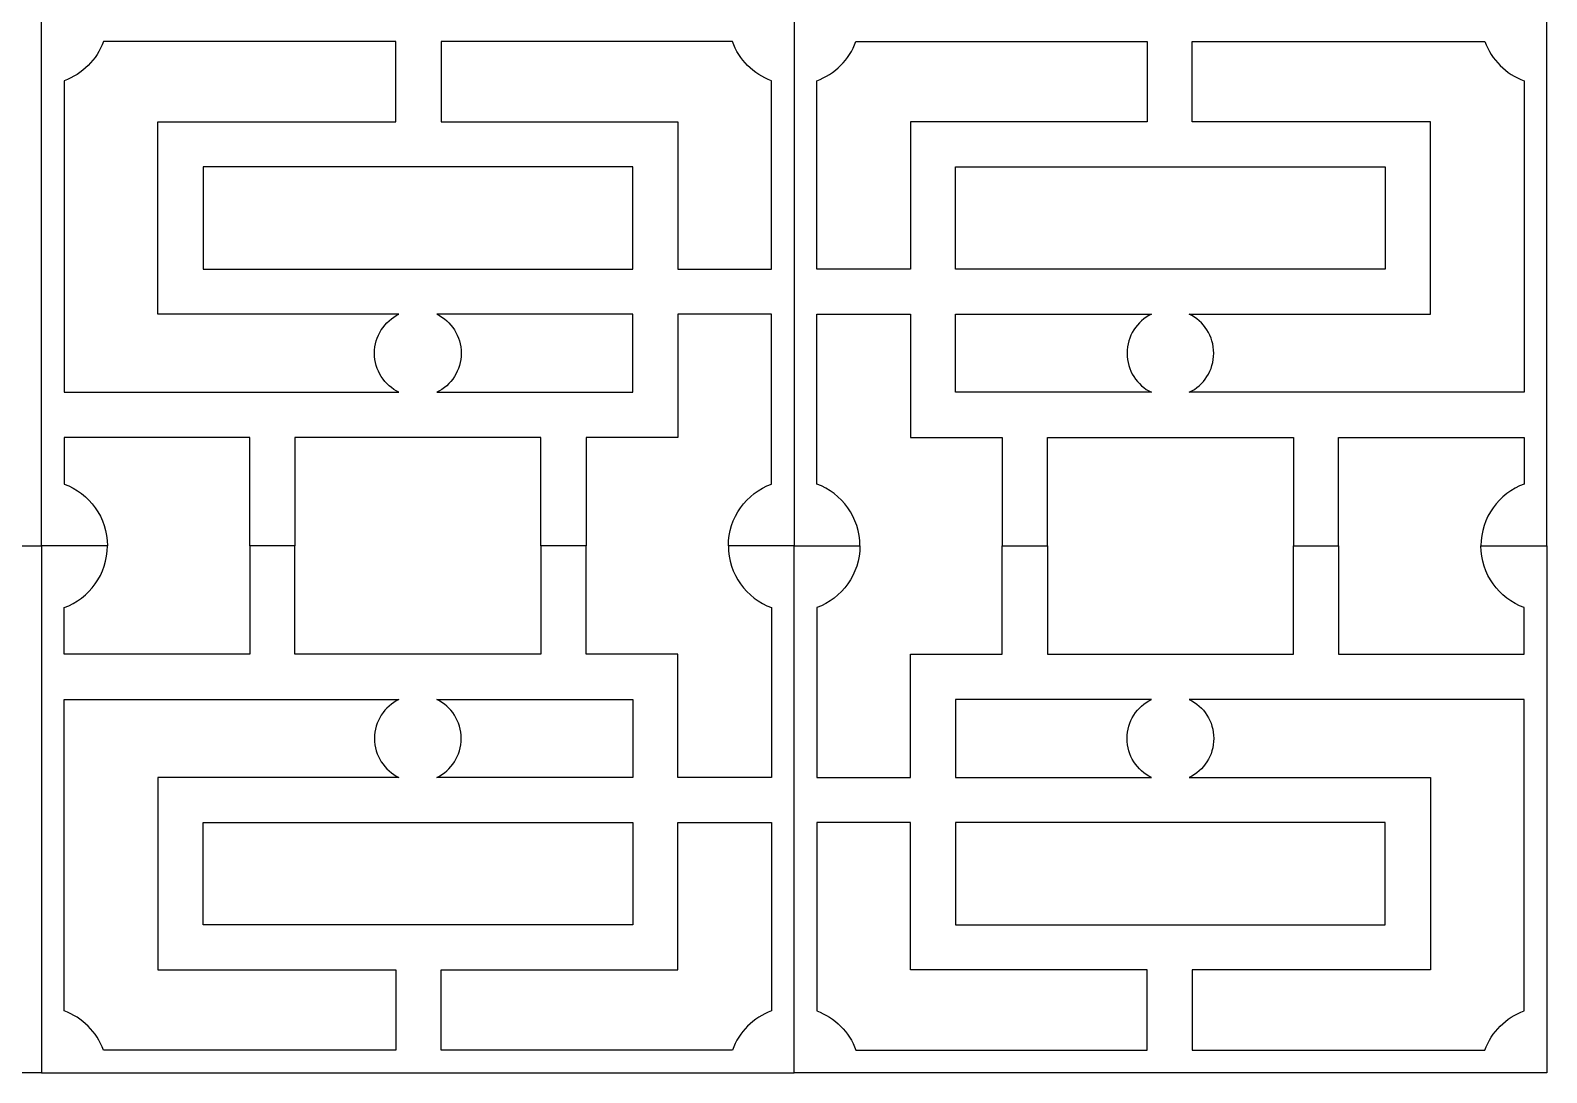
# Model space of a CAD drawing. Header units: centimetres. Extents: x -18.9 to -1.9, y -9.5 to 1.9.
# Drawn here: x -5.326 to -1.906, y -9.5 to -7.149 of the extents above; entities that cross this region are included whole.
import ezdxf

# ---------------------------------------------------------------- set-up
doc = ezdxf.new("R2010")
doc.units = ezdxf.units.CM
doc.header["$MEASUREMENT"] = 0
doc.layers.add('layer 1', color=7, linetype='Continuous')

msp = doc.modelspace()

# ---------------------------------------------------------------- linework, layer by layer
at = {"layer": 'layer 1', "color": 250}
for points, knots in [([(-6.42677, -8.06741), (-6.42677, -8.06741), (-6.42677, -8.31191), (-6.42677, -8.31191), (-6.42677, -8.31191), (-6.42677, -8.31191), (-6.52854, -8.31191), (-6.52854, -8.31191), (-6.52854, -8.31191), (-6.52854, -8.31191), (-6.52854, -8.06741), (-6.52854, -8.06741), (-6.52854, -8.06741), (-6.52854, -8.06741), (-6.68462, -8.06741), (-6.68462, -8.06741), (-6.68462, -8.06741), (-6.68462, -8.06741), (-6.7355, -8.06741), (-6.7355, -8.06741), (-6.7355, -8.06741), (-6.7355, -8.06741), (-6.7355, -8.01653), (-6.7355, -8.01653), (-6.7355, -8.01653), (-6.7355, -8.01653), (-6.7355, -7.78953), (-6.7355, -7.78953), (-6.7355, -7.78953), (-6.7355, -7.78953), (-6.7355, -7.78953), (-6.7355, -7.78953), (-6.7355, -7.78953), (-6.7355, -7.78953), (-6.94696, -7.78953), (-6.94696, -7.78953), (-6.94696, -7.78953), (-6.94696, -7.78953), (-6.94696, -8.17255), (-6.94696, -8.17255), (-6.94696, -8.17255), (-6.89011, -8.19331), (-6.84952, -8.24788), (-6.84952, -8.31191), (-6.84952, -8.31191), (-6.84952, -8.31191), (-6.94696, -8.31191), (-6.94696, -8.31191), (-6.94696, -8.31191), (-6.94696, -8.31191), (-6.99784, -8.31191), (-6.99784, -8.31191), (-6.99784, -8.31191), (-6.99784, -8.31191), (-6.99784, -7.12382), (-6.99784, -7.12382), (-6.99784, -7.12382), (-6.99784, -7.12382), (-5.30055, -7.12382), (-5.30055, -7.12382), (-5.30055, -7.12382), (-5.30055, -7.12382), (-5.30055, -8.31191), (-5.30055, -8.31191), (-5.30055, -8.31191), (-5.30055, -8.31191), (-5.30089, -8.31191), (-5.30089, -8.31191), (-5.30089, -8.31191), (-5.30089, -8.31191), (-5.35143, -8.31191), (-5.35143, -8.31191), (-5.35143, -8.31191), (-5.35143, -8.31191), (-5.44887, -8.31191), (-5.44887, -8.31191), (-5.44887, -8.31191), (-5.44887, -8.24788), (-5.40828, -8.19331), (-5.35143, -8.17255), (-5.35143, -8.17255), (-5.35143, -8.17255), (-5.35143, -8.06741), (-5.35143, -8.06741), (-5.35143, -8.06741), (-5.35143, -8.06741), (-5.76985, -8.06741), (-5.76985, -8.06741), (-5.76985, -8.06741), (-5.76985, -8.06741), (-5.76985, -8.31191), (-5.76985, -8.31191), (-5.76985, -8.31191), (-5.76985, -8.31191), (-5.87162, -8.31191), (-5.87162, -8.31191), (-5.87162, -8.31191), (-5.87162, -8.31191), (-5.87162, -8.06741), (-5.87162, -8.06741), (-5.87162, -8.06741), (-5.87162, -8.06741), (-6.24014, -8.06741), (-6.24014, -8.06741), (-6.24014, -8.06741), (-6.24014, -8.06741), (-6.3791, -8.06741), (-6.3791, -8.06741), (-6.3791, -8.06741), (-6.3791, -8.06741), (-6.42677, -8.06741), (-6.42677, -8.06741)], [0, 0, 0, 0, 0.0344828, 0.0344828, 0.0344828, 0.0344828, 0.0689655, 0.0689655, 0.0689655, 0.0689655, 0.1034483, 0.1034483, 0.1034483, 0.1034483, 0.137931, 0.137931, 0.137931, 0.137931, 0.1724138, 0.1724138, 0.1724138, 0.1724138, 0.2068966, 0.2068966, 0.2068966, 0.2068966, 0.2413793, 0.2413793, 0.2413793, 0.2413793, 0.2758621, 0.2758621, 0.2758621, 0.2758621, 0.3103448, 0.3103448, 0.3103448, 0.3103448, 0.3448276, 0.3448276, 0.3448276, 0.3448276, 0.3793103, 0.3793103, 0.3793103, 0.3793103, 0.4137931, 0.4137931, 0.4137931, 0.4137931, 0.4482759, 0.4482759, 0.4482759, 0.4482759, 0.4827586, 0.4827586, 0.4827586, 0.4827586, 0.5172414, 0.5172414, 0.5172414, 0.5172414, 0.5517241, 0.5517241, 0.5517241, 0.5517241, 0.5862069, 0.5862069, 0.5862069, 0.5862069, 0.6206897, 0.6206897, 0.6206897, 0.6206897, 0.6551724, 0.6551724, 0.6551724, 0.6551724, 0.6896552, 0.6896552, 0.6896552, 0.6896552, 0.7241379, 0.7241379, 0.7241379, 0.7241379, 0.7586207, 0.7586207, 0.7586207, 0.7586207, 0.7931034, 0.7931034, 0.7931034, 0.7931034, 0.8275862, 0.8275862, 0.8275862, 0.8275862, 0.862069, 0.862069, 0.862069, 0.862069, 0.8965517, 0.8965517, 0.8965517, 0.8965517, 0.9310345, 0.9310345, 0.9310345, 0.9310345, 1, 1, 1, 1]), ([(-4.17432, -8.06741), (-4.17432, -8.06741), (-4.17432, -8.31191), (-4.17432, -8.31191), (-4.17432, -8.31191), (-4.17432, -8.31191), (-4.07255, -8.31191), (-4.07255, -8.31191), (-4.07255, -8.31191), (-4.07255, -8.31191), (-4.07255, -8.06741), (-4.07255, -8.06741), (-4.07255, -8.06741), (-4.07255, -8.06741), (-3.91647, -8.06741), (-3.91647, -8.06741), (-3.91647, -8.06741), (-3.91647, -8.06741), (-3.86559, -8.06741), (-3.86559, -8.06741), (-3.86559, -8.06741), (-3.86559, -8.06741), (-3.86559, -8.01653), (-3.86559, -8.01653), (-3.86559, -8.01653), (-3.86559, -8.01653), (-3.86559, -7.78953), (-3.86559, -7.78953), (-3.86559, -7.78953), (-3.86559, -7.78953), (-3.86559, -7.78953), (-3.86559, -7.78953), (-3.86559, -7.78953), (-3.86559, -7.78953), (-3.65413, -7.78953), (-3.65413, -7.78953), (-3.65413, -7.78953), (-3.65413, -7.78953), (-3.65413, -8.17255), (-3.65413, -8.17255), (-3.65413, -8.17255), (-3.71098, -8.19331), (-3.75157, -8.24788), (-3.75157, -8.31191), (-3.75157, -8.31191), (-3.75157, -8.31191), (-3.65413, -8.31191), (-3.65413, -8.31191), (-3.65413, -8.31191), (-3.65413, -8.31191), (-3.60325, -8.31191), (-3.60325, -8.31191), (-3.60325, -8.31191), (-3.60325, -8.31191), (-3.60325, -7.12382), (-3.60325, -7.12382), (-3.60325, -7.12382), (-3.60325, -7.12382), (-5.30055, -7.12382), (-5.30055, -7.12382), (-5.30055, -7.12382), (-5.30055, -7.12382), (-5.30055, -8.31191), (-5.30055, -8.31191), (-5.30055, -8.31191), (-5.30055, -8.31191), (-5.3002, -8.31191), (-5.3002, -8.31191), (-5.3002, -8.31191), (-5.3002, -8.31191), (-5.24966, -8.31191), (-5.24966, -8.31191), (-5.24966, -8.31191), (-5.24966, -8.31191), (-5.15222, -8.31191), (-5.15222, -8.31191), (-5.15222, -8.31191), (-5.15222, -8.24788), (-5.19281, -8.19331), (-5.24966, -8.17255), (-5.24966, -8.17255), (-5.24966, -8.17255), (-5.24966, -8.06741), (-5.24966, -8.06741), (-5.24966, -8.06741), (-5.24966, -8.06741), (-4.83124, -8.06741), (-4.83124, -8.06741), (-4.83124, -8.06741), (-4.83124, -8.06741), (-4.83124, -8.31191), (-4.83124, -8.31191), (-4.83124, -8.31191), (-4.83124, -8.31191), (-4.72948, -8.31191), (-4.72948, -8.31191), (-4.72948, -8.31191), (-4.72948, -8.31191), (-4.72948, -8.06741), (-4.72948, -8.06741), (-4.72948, -8.06741), (-4.72948, -8.06741), (-4.36096, -8.06741), (-4.36096, -8.06741), (-4.36096, -8.06741), (-4.36096, -8.06741), (-4.22199, -8.06741), (-4.22199, -8.06741), (-4.22199, -8.06741), (-4.22199, -8.06741), (-4.17432, -8.06741), (-4.17432, -8.06741)], [0, 0, 0, 0, 0.0344828, 0.0344828, 0.0344828, 0.0344828, 0.0689655, 0.0689655, 0.0689655, 0.0689655, 0.1034483, 0.1034483, 0.1034483, 0.1034483, 0.137931, 0.137931, 0.137931, 0.137931, 0.1724138, 0.1724138, 0.1724138, 0.1724138, 0.2068966, 0.2068966, 0.2068966, 0.2068966, 0.2413793, 0.2413793, 0.2413793, 0.2413793, 0.2758621, 0.2758621, 0.2758621, 0.2758621, 0.3103448, 0.3103448, 0.3103448, 0.3103448, 0.3448276, 0.3448276, 0.3448276, 0.3448276, 0.3793103, 0.3793103, 0.3793103, 0.3793103, 0.4137931, 0.4137931, 0.4137931, 0.4137931, 0.4482759, 0.4482759, 0.4482759, 0.4482759, 0.4827586, 0.4827586, 0.4827586, 0.4827586, 0.5172414, 0.5172414, 0.5172414, 0.5172414, 0.5517241, 0.5517241, 0.5517241, 0.5517241, 0.5862069, 0.5862069, 0.5862069, 0.5862069, 0.6206897, 0.6206897, 0.6206897, 0.6206897, 0.6551724, 0.6551724, 0.6551724, 0.6551724, 0.6896552, 0.6896552, 0.6896552, 0.6896552, 0.7241379, 0.7241379, 0.7241379, 0.7241379, 0.7586207, 0.7586207, 0.7586207, 0.7586207, 0.7931034, 0.7931034, 0.7931034, 0.7931034, 0.8275862, 0.8275862, 0.8275862, 0.8275862, 0.862069, 0.862069, 0.862069, 0.862069, 0.8965517, 0.8965517, 0.8965517, 0.8965517, 0.9310345, 0.9310345, 0.9310345, 0.9310345, 1, 1, 1, 1]), ([(-3.03218, -8.06741), (-3.03218, -8.06741), (-3.03218, -8.31191), (-3.03218, -8.31191), (-3.03218, -8.31191), (-3.03218, -8.31191), (-3.13394, -8.31191), (-3.13394, -8.31191), (-3.13394, -8.31191), (-3.13394, -8.31191), (-3.13394, -8.06741), (-3.13394, -8.06741), (-3.13394, -8.06741), (-3.13394, -8.06741), (-3.29002, -8.06741), (-3.29002, -8.06741), (-3.29002, -8.06741), (-3.29002, -8.06741), (-3.34091, -8.06741), (-3.34091, -8.06741), (-3.34091, -8.06741), (-3.34091, -8.06741), (-3.34091, -8.01653), (-3.34091, -8.01653), (-3.34091, -8.01653), (-3.34091, -8.01653), (-3.34091, -7.78953), (-3.34091, -7.78953), (-3.34091, -7.78953), (-3.34091, -7.78953), (-3.34091, -7.78953), (-3.34091, -7.78953), (-3.34091, -7.78953), (-3.34091, -7.78953), (-3.55236, -7.78953), (-3.55236, -7.78953), (-3.55236, -7.78953), (-3.55236, -7.78953), (-3.55236, -8.17255), (-3.55236, -8.17255), (-3.55236, -8.17255), (-3.49551, -8.19331), (-3.45492, -8.24788), (-3.45492, -8.31191), (-3.45492, -8.31191), (-3.45492, -8.31191), (-3.55236, -8.31191), (-3.55236, -8.31191), (-3.55236, -8.31191), (-3.55236, -8.31191), (-3.60325, -8.31191), (-3.60325, -8.31191), (-3.60325, -8.31191), (-3.60325, -8.31191), (-3.60325, -7.12382), (-3.60325, -7.12382), (-3.60325, -7.12382), (-3.60325, -7.12382), (-1.90595, -7.12382), (-1.90595, -7.12382), (-1.90595, -7.12382), (-1.90595, -7.12382), (-1.90595, -8.31191), (-1.90595, -8.31191), (-1.90595, -8.31191), (-1.90595, -8.31191), (-1.9063, -8.31191), (-1.9063, -8.31191), (-1.9063, -8.31191), (-1.9063, -8.31191), (-1.95683, -8.31191), (-1.95683, -8.31191), (-1.95683, -8.31191), (-1.95683, -8.31191), (-2.05428, -8.31191), (-2.05428, -8.31191), (-2.05428, -8.31191), (-2.05428, -8.24788), (-2.01368, -8.19331), (-1.95683, -8.17255), (-1.95683, -8.17255), (-1.95683, -8.17255), (-1.95683, -8.06741), (-1.95683, -8.06741), (-1.95683, -8.06741), (-1.95683, -8.06741), (-2.37525, -8.06741), (-2.37525, -8.06741), (-2.37525, -8.06741), (-2.37525, -8.06741), (-2.37525, -8.31191), (-2.37525, -8.31191), (-2.37525, -8.31191), (-2.37525, -8.31191), (-2.47702, -8.31191), (-2.47702, -8.31191), (-2.47702, -8.31191), (-2.47702, -8.31191), (-2.47702, -8.06741), (-2.47702, -8.06741), (-2.47702, -8.06741), (-2.47702, -8.06741), (-2.84554, -8.06741), (-2.84554, -8.06741), (-2.84554, -8.06741), (-2.84554, -8.06741), (-2.9845, -8.06741), (-2.9845, -8.06741), (-2.9845, -8.06741), (-2.9845, -8.06741), (-3.03218, -8.06741), (-3.03218, -8.06741)], [0, 0, 0, 0, 0.0344828, 0.0344828, 0.0344828, 0.0344828, 0.0689655, 0.0689655, 0.0689655, 0.0689655, 0.1034483, 0.1034483, 0.1034483, 0.1034483, 0.137931, 0.137931, 0.137931, 0.137931, 0.1724138, 0.1724138, 0.1724138, 0.1724138, 0.2068966, 0.2068966, 0.2068966, 0.2068966, 0.2413793, 0.2413793, 0.2413793, 0.2413793, 0.2758621, 0.2758621, 0.2758621, 0.2758621, 0.3103448, 0.3103448, 0.3103448, 0.3103448, 0.3448276, 0.3448276, 0.3448276, 0.3448276, 0.3793103, 0.3793103, 0.3793103, 0.3793103, 0.4137931, 0.4137931, 0.4137931, 0.4137931, 0.4482759, 0.4482759, 0.4482759, 0.4482759, 0.4827586, 0.4827586, 0.4827586, 0.4827586, 0.5172414, 0.5172414, 0.5172414, 0.5172414, 0.5517241, 0.5517241, 0.5517241, 0.5517241, 0.5862069, 0.5862069, 0.5862069, 0.5862069, 0.6206897, 0.6206897, 0.6206897, 0.6206897, 0.6551724, 0.6551724, 0.6551724, 0.6551724, 0.6896552, 0.6896552, 0.6896552, 0.6896552, 0.7241379, 0.7241379, 0.7241379, 0.7241379, 0.7586207, 0.7586207, 0.7586207, 0.7586207, 0.7931034, 0.7931034, 0.7931034, 0.7931034, 0.8275862, 0.8275862, 0.8275862, 0.8275862, 0.862069, 0.862069, 0.862069, 0.862069, 0.8965517, 0.8965517, 0.8965517, 0.8965517, 0.9310345, 0.9310345, 0.9310345, 0.9310345, 1, 1, 1, 1]), ([(-4.50132, -7.35567), (-4.50132, -7.35567), (-4.98732, -7.35567), (-4.98732, -7.35567), (-4.98732, -7.35567), (-4.98732, -7.35567), (-5.03821, -7.35567), (-5.03821, -7.35567), (-5.03821, -7.35567), (-5.03821, -7.35567), (-5.03821, -7.40655), (-5.03821, -7.40655), (-5.03821, -7.40655), (-5.03821, -7.40655), (-5.03821, -7.73865), (-5.03821, -7.73865), (-5.03821, -7.73865), (-5.03821, -7.73865), (-5.03821, -7.78953), (-5.03821, -7.78953), (-5.03821, -7.78953), (-5.03821, -7.78953), (-4.98732, -7.78953), (-4.98732, -7.78953), (-4.98732, -7.78953), (-4.98732, -7.78953), (-4.49449, -7.78953), (-4.49449, -7.78953), (-4.49449, -7.78953), (-4.52716, -7.80537), (-4.5497, -7.83885), (-4.5497, -7.87759), (-4.5497, -7.87759), (-4.5497, -7.91633), (-4.52716, -7.94981), (-4.49449, -7.96565), (-4.49449, -7.96565), (-4.49449, -7.96565), (-5.24966, -7.96565), (-5.24966, -7.96565), (-5.24966, -7.96565), (-5.24966, -7.96565), (-5.24966, -7.26319), (-5.24966, -7.26319), (-5.24966, -7.26319), (-5.20868, -7.24822), (-5.17615, -7.21568), (-5.16118, -7.17471), (-5.16118, -7.17471), (-5.16118, -7.17471), (-4.50132, -7.17471), (-4.50132, -7.17471), (-4.50132, -7.17471), (-4.50132, -7.17471), (-4.50132, -7.35567), (-4.50132, -7.35567)], [0, 0, 0, 0, 0.0666667, 0.0666667, 0.0666667, 0.0666667, 0.1333333, 0.1333333, 0.1333333, 0.1333333, 0.2, 0.2, 0.2, 0.2, 0.2666667, 0.2666667, 0.2666667, 0.2666667, 0.3333333, 0.3333333, 0.3333333, 0.3333333, 0.4, 0.4, 0.4, 0.4, 0.4666667, 0.4666667, 0.4666667, 0.4666667, 0.5333333, 0.5333333, 0.5333333, 0.5333333, 0.6, 0.6, 0.6, 0.6, 0.6666667, 0.6666667, 0.6666667, 0.6666667, 0.7333333, 0.7333333, 0.7333333, 0.7333333, 0.8, 0.8, 0.8, 0.8, 0.8666667, 0.8666667, 0.8666667, 0.8666667, 1, 1, 1, 1]), ([(-3.86559, -7.68777), (-3.86559, -7.68777), (-3.86559, -7.44803), (-3.86559, -7.44803), (-3.86559, -7.44803), (-3.86559, -7.44803), (-3.86559, -7.40655), (-3.86559, -7.40655), (-3.86559, -7.40655), (-3.86559, -7.40655), (-3.86559, -7.35567), (-3.86559, -7.35567), (-3.86559, -7.35567), (-3.86559, -7.35567), (-3.91647, -7.35567), (-3.91647, -7.35567), (-3.91647, -7.35567), (-3.91647, -7.35567), (-4.39955, -7.35567), (-4.39955, -7.35567), (-4.39955, -7.35567), (-4.39955, -7.35567), (-4.39955, -7.17471), (-4.39955, -7.17471), (-4.39955, -7.17471), (-4.39955, -7.17471), (-3.74261, -7.17471), (-3.74261, -7.17471), (-3.74261, -7.17471), (-3.72764, -7.21568), (-3.69511, -7.24822), (-3.65413, -7.26319), (-3.65413, -7.26319), (-3.65413, -7.26319), (-3.65413, -7.68777), (-3.65413, -7.68777), (-3.65413, -7.68777), (-3.65413, -7.68777), (-3.86559, -7.68777), (-3.86559, -7.68777)], [0, 0, 0, 0, 0.0909091, 0.0909091, 0.0909091, 0.0909091, 0.1818182, 0.1818182, 0.1818182, 0.1818182, 0.2727273, 0.2727273, 0.2727273, 0.2727273, 0.3636364, 0.3636364, 0.3636364, 0.3636364, 0.4545455, 0.4545455, 0.4545455, 0.4545455, 0.5454545, 0.5454545, 0.5454545, 0.5454545, 0.6363636, 0.6363636, 0.6363636, 0.6363636, 0.7272727, 0.7272727, 0.7272727, 0.7272727, 0.8181818, 0.8181818, 0.8181818, 0.8181818, 1, 1, 1, 1]), ([(-3.34091, -7.68777), (-3.34091, -7.68777), (-3.34091, -7.44803), (-3.34091, -7.44803), (-3.34091, -7.44803), (-3.34091, -7.44803), (-3.34091, -7.40655), (-3.34091, -7.40655), (-3.34091, -7.40655), (-3.34091, -7.40655), (-3.34091, -7.35567), (-3.34091, -7.35567), (-3.34091, -7.35567), (-3.34091, -7.35567), (-3.29002, -7.35567), (-3.29002, -7.35567), (-3.29002, -7.35567), (-3.29002, -7.35567), (-2.80694, -7.35567), (-2.80694, -7.35567), (-2.80694, -7.35567), (-2.80694, -7.35567), (-2.80694, -7.17471), (-2.80694, -7.17471), (-2.80694, -7.17471), (-2.80694, -7.17471), (-3.46388, -7.17471), (-3.46388, -7.17471), (-3.46388, -7.17471), (-3.47885, -7.21568), (-3.51139, -7.24822), (-3.55236, -7.26319), (-3.55236, -7.26319), (-3.55236, -7.26319), (-3.55236, -7.68777), (-3.55236, -7.68777), (-3.55236, -7.68777), (-3.55236, -7.68777), (-3.34091, -7.68777), (-3.34091, -7.68777)], [0, 0, 0, 0, 0.0909091, 0.0909091, 0.0909091, 0.0909091, 0.1818182, 0.1818182, 0.1818182, 0.1818182, 0.2727273, 0.2727273, 0.2727273, 0.2727273, 0.3636364, 0.3636364, 0.3636364, 0.3636364, 0.4545455, 0.4545455, 0.4545455, 0.4545455, 0.5454545, 0.5454545, 0.5454545, 0.5454545, 0.6363636, 0.6363636, 0.6363636, 0.6363636, 0.7272727, 0.7272727, 0.7272727, 0.7272727, 0.8181818, 0.8181818, 0.8181818, 0.8181818, 1, 1, 1, 1]), ([(-2.70517, -7.35567), (-2.70517, -7.35567), (-2.21917, -7.35567), (-2.21917, -7.35567), (-2.21917, -7.35567), (-2.21917, -7.35567), (-2.16829, -7.35567), (-2.16829, -7.35567), (-2.16829, -7.35567), (-2.16829, -7.35567), (-2.16829, -7.40655), (-2.16829, -7.40655), (-2.16829, -7.40655), (-2.16829, -7.40655), (-2.16829, -7.73865), (-2.16829, -7.73865), (-2.16829, -7.73865), (-2.16829, -7.73865), (-2.16829, -7.78953), (-2.16829, -7.78953), (-2.16829, -7.78953), (-2.16829, -7.78953), (-2.21917, -7.78953), (-2.21917, -7.78953), (-2.21917, -7.78953), (-2.21917, -7.78953), (-2.712, -7.78953), (-2.712, -7.78953), (-2.712, -7.78953), (-2.67933, -7.80537), (-2.6568, -7.83885), (-2.6568, -7.87759), (-2.6568, -7.87759), (-2.6568, -7.91633), (-2.67933, -7.94981), (-2.71201, -7.96565), (-2.71201, -7.96565), (-2.71201, -7.96565), (-1.95683, -7.96565), (-1.95683, -7.96565), (-1.95683, -7.96565), (-1.95683, -7.96565), (-1.95683, -7.26319), (-1.95683, -7.26319), (-1.95683, -7.26319), (-1.99781, -7.24822), (-2.03034, -7.21568), (-2.04531, -7.17471), (-2.04531, -7.17471), (-2.04531, -7.17471), (-2.70517, -7.17471), (-2.70517, -7.17471), (-2.70517, -7.17471), (-2.70517, -7.17471), (-2.70517, -7.35567), (-2.70517, -7.35567)], [0, 0, 0, 0, 0.0666667, 0.0666667, 0.0666667, 0.0666667, 0.1333333, 0.1333333, 0.1333333, 0.1333333, 0.2, 0.2, 0.2, 0.2, 0.2666667, 0.2666667, 0.2666667, 0.2666667, 0.3333333, 0.3333333, 0.3333333, 0.3333333, 0.4, 0.4, 0.4, 0.4, 0.4666667, 0.4666667, 0.4666667, 0.4666667, 0.5333333, 0.5333333, 0.5333333, 0.5333333, 0.6, 0.6, 0.6, 0.6, 0.6666667, 0.6666667, 0.6666667, 0.6666667, 0.7333333, 0.7333333, 0.7333333, 0.7333333, 0.8, 0.8, 0.8, 0.8, 0.8666667, 0.8666667, 0.8666667, 0.8666667, 1, 1, 1, 1]), ([(-3.96735, -7.45743), (-3.96735, -7.45743), (-3.96735, -7.68777), (-3.96735, -7.68777), (-3.96735, -7.68777), (-3.96735, -7.68777), (-4.22199, -7.68777), (-4.22199, -7.68777), (-4.22199, -7.68777), (-4.22199, -7.68777), (-4.36096, -7.68777), (-4.36096, -7.68777), (-4.36096, -7.68777), (-4.36096, -7.68777), (-4.39112, -7.68777), (-4.39112, -7.68777), (-4.39112, -7.68777), (-4.39112, -7.68777), (-4.39112, -7.68777), (-4.39112, -7.68777), (-4.39112, -7.68777), (-4.39112, -7.68777), (-4.93644, -7.68777), (-4.93644, -7.68777), (-4.93644, -7.68777), (-4.93644, -7.68777), (-4.93644, -7.45743), (-4.93644, -7.45743), (-4.93644, -7.45743), (-4.93644, -7.45743), (-3.96735, -7.45743), (-3.96735, -7.45743)], [0, 0, 0, 0, 0.1111111, 0.1111111, 0.1111111, 0.1111111, 0.2222222, 0.2222222, 0.2222222, 0.2222222, 0.3333333, 0.3333333, 0.3333333, 0.3333333, 0.4444444, 0.4444444, 0.4444444, 0.4444444, 0.5555556, 0.5555556, 0.5555556, 0.5555556, 0.6666667, 0.6666667, 0.6666667, 0.6666667, 0.7777778, 0.7777778, 0.7777778, 0.7777778, 1, 1, 1, 1]), ([(-3.23914, -7.45743), (-3.23914, -7.45743), (-3.23914, -7.68777), (-3.23914, -7.68777), (-3.23914, -7.68777), (-3.23914, -7.68777), (-2.9845, -7.68777), (-2.9845, -7.68777), (-2.9845, -7.68777), (-2.9845, -7.68777), (-2.84554, -7.68777), (-2.84554, -7.68777), (-2.84554, -7.68777), (-2.84554, -7.68777), (-2.81537, -7.68777), (-2.81537, -7.68777), (-2.81537, -7.68777), (-2.81537, -7.68777), (-2.81537, -7.68777), (-2.81537, -7.68777), (-2.81537, -7.68777), (-2.81537, -7.68777), (-2.27005, -7.68777), (-2.27005, -7.68777), (-2.27005, -7.68777), (-2.27005, -7.68777), (-2.27005, -7.45743), (-2.27005, -7.45743), (-2.27005, -7.45743), (-2.27005, -7.45743), (-3.23914, -7.45743), (-3.23914, -7.45743)], [0, 0, 0, 0, 0.1111111, 0.1111111, 0.1111111, 0.1111111, 0.2222222, 0.2222222, 0.2222222, 0.2222222, 0.3333333, 0.3333333, 0.3333333, 0.3333333, 0.4444444, 0.4444444, 0.4444444, 0.4444444, 0.5555556, 0.5555556, 0.5555556, 0.5555556, 0.6666667, 0.6666667, 0.6666667, 0.6666667, 0.7777778, 0.7777778, 0.7777778, 0.7777778, 1, 1, 1, 1]), ([(-4.4093, -7.78953), (-4.4093, -7.78953), (-4.36096, -7.78953), (-4.36096, -7.78953), (-4.36096, -7.78953), (-4.36096, -7.78953), (-4.22199, -7.78953), (-4.22199, -7.78953), (-4.22199, -7.78953), (-4.22199, -7.78953), (-3.96735, -7.78953), (-3.96735, -7.78953), (-3.96735, -7.78953), (-3.96735, -7.78953), (-3.96735, -7.96565), (-3.96735, -7.96565), (-3.96735, -7.96565), (-3.96735, -7.96565), (-4.22199, -7.96565), (-4.22199, -7.96565), (-4.22199, -7.96565), (-4.22199, -7.96565), (-4.36096, -7.96565), (-4.36096, -7.96565), (-4.36096, -7.96565), (-4.36096, -7.96565), (-4.40931, -7.96565), (-4.40931, -7.96565), (-4.40931, -7.96565), (-4.37663, -7.94981), (-4.3541, -7.91633), (-4.3541, -7.87759), (-4.3541, -7.87759), (-4.3541, -7.83885), (-4.37663, -7.80537), (-4.4093, -7.78953)], [0, 0, 0, 0, 0.1, 0.1, 0.1, 0.1, 0.2, 0.2, 0.2, 0.2, 0.3, 0.3, 0.3, 0.3, 0.4, 0.4, 0.4, 0.4, 0.5, 0.5, 0.5, 0.5, 0.6, 0.6, 0.6, 0.6, 0.7, 0.7, 0.7, 0.7, 0.8, 0.8, 0.8, 0.8, 1, 1, 1, 1]), ([(-2.79719, -7.78953), (-2.79719, -7.78953), (-2.84554, -7.78953), (-2.84554, -7.78953), (-2.84554, -7.78953), (-2.84554, -7.78953), (-2.9845, -7.78953), (-2.9845, -7.78953), (-2.9845, -7.78953), (-2.9845, -7.78953), (-3.23914, -7.78953), (-3.23914, -7.78953), (-3.23914, -7.78953), (-3.23914, -7.78953), (-3.23914, -7.96565), (-3.23914, -7.96565), (-3.23914, -7.96565), (-3.23914, -7.96565), (-2.9845, -7.96565), (-2.9845, -7.96565), (-2.9845, -7.96565), (-2.9845, -7.96565), (-2.84554, -7.96565), (-2.84554, -7.96565), (-2.84554, -7.96565), (-2.84554, -7.96565), (-2.79719, -7.96565), (-2.79719, -7.96565), (-2.79719, -7.96565), (-2.82986, -7.94981), (-2.8524, -7.91633), (-2.8524, -7.87759), (-2.8524, -7.87759), (-2.8524, -7.83885), (-2.82986, -7.80537), (-2.79719, -7.78953)], [0, 0, 0, 0, 0.1, 0.1, 0.1, 0.1, 0.2, 0.2, 0.2, 0.2, 0.3, 0.3, 0.3, 0.3, 0.4, 0.4, 0.4, 0.4, 0.5, 0.5, 0.5, 0.5, 0.6, 0.6, 0.6, 0.6, 0.7, 0.7, 0.7, 0.7, 0.8, 0.8, 0.8, 0.8, 1, 1, 1, 1]), ([(-6.42677, -8.55641), (-6.42677, -8.55641), (-6.42677, -8.31191), (-6.42677, -8.31191), (-6.42677, -8.31191), (-6.42677, -8.31191), (-6.52854, -8.31191), (-6.52854, -8.31191), (-6.52854, -8.31191), (-6.52854, -8.31191), (-6.52854, -8.55641), (-6.52854, -8.55641), (-6.52854, -8.55641), (-6.52854, -8.55641), (-6.68462, -8.55641), (-6.68462, -8.55641), (-6.68462, -8.55641), (-6.68462, -8.55641), (-6.7355, -8.55641), (-6.7355, -8.55641), (-6.7355, -8.55641), (-6.7355, -8.55641), (-6.7355, -8.60729), (-6.7355, -8.60729), (-6.7355, -8.60729), (-6.7355, -8.60729), (-6.7355, -8.83429), (-6.7355, -8.83429), (-6.7355, -8.83429), (-6.7355, -8.83429), (-6.7355, -8.83429), (-6.7355, -8.83429), (-6.7355, -8.83429), (-6.7355, -8.83429), (-6.94696, -8.83429), (-6.94696, -8.83429), (-6.94696, -8.83429), (-6.94696, -8.83429), (-6.94696, -8.45128), (-6.94696, -8.45128), (-6.94696, -8.45128), (-6.89011, -8.43051), (-6.84952, -8.37594), (-6.84952, -8.31191), (-6.84952, -8.31191), (-6.84952, -8.31191), (-6.94696, -8.31191), (-6.94696, -8.31191), (-6.94696, -8.31191), (-6.94696, -8.31191), (-6.99784, -8.31191), (-6.99784, -8.31191), (-6.99784, -8.31191), (-6.99784, -8.31191), (-6.99784, -9.5), (-6.99784, -9.5), (-6.99784, -9.5), (-6.99784, -9.5), (-5.30055, -9.5), (-5.30055, -9.5), (-5.30055, -9.5), (-5.30055, -9.5), (-5.30055, -8.31191), (-5.30055, -8.31191), (-5.30055, -8.31191), (-5.30055, -8.31191), (-5.30089, -8.31191), (-5.30089, -8.31191), (-5.30089, -8.31191), (-5.30089, -8.31191), (-5.35143, -8.31191), (-5.35143, -8.31191), (-5.35143, -8.31191), (-5.35143, -8.31191), (-5.44887, -8.31191), (-5.44887, -8.31191), (-5.44887, -8.31191), (-5.44887, -8.37594), (-5.40828, -8.43051), (-5.35143, -8.45128), (-5.35143, -8.45128), (-5.35143, -8.45128), (-5.35143, -8.55641), (-5.35143, -8.55641), (-5.35143, -8.55641), (-5.35143, -8.55641), (-5.76985, -8.55641), (-5.76985, -8.55641), (-5.76985, -8.55641), (-5.76985, -8.55641), (-5.76985, -8.31191), (-5.76985, -8.31191), (-5.76985, -8.31191), (-5.76985, -8.31191), (-5.87162, -8.31191), (-5.87162, -8.31191), (-5.87162, -8.31191), (-5.87162, -8.31191), (-5.87162, -8.55641), (-5.87162, -8.55641), (-5.87162, -8.55641), (-5.87162, -8.55641), (-6.24014, -8.55641), (-6.24014, -8.55641), (-6.24014, -8.55641), (-6.24014, -8.55641), (-6.3791, -8.55641), (-6.3791, -8.55641), (-6.3791, -8.55641), (-6.3791, -8.55641), (-6.42677, -8.55641), (-6.42677, -8.55641)], [0, 0, 0, 0, 0.0344828, 0.0344828, 0.0344828, 0.0344828, 0.0689655, 0.0689655, 0.0689655, 0.0689655, 0.1034483, 0.1034483, 0.1034483, 0.1034483, 0.137931, 0.137931, 0.137931, 0.137931, 0.1724138, 0.1724138, 0.1724138, 0.1724138, 0.2068966, 0.2068966, 0.2068966, 0.2068966, 0.2413793, 0.2413793, 0.2413793, 0.2413793, 0.2758621, 0.2758621, 0.2758621, 0.2758621, 0.3103448, 0.3103448, 0.3103448, 0.3103448, 0.3448276, 0.3448276, 0.3448276, 0.3448276, 0.3793103, 0.3793103, 0.3793103, 0.3793103, 0.4137931, 0.4137931, 0.4137931, 0.4137931, 0.4482759, 0.4482759, 0.4482759, 0.4482759, 0.4827586, 0.4827586, 0.4827586, 0.4827586, 0.5172414, 0.5172414, 0.5172414, 0.5172414, 0.5517241, 0.5517241, 0.5517241, 0.5517241, 0.5862069, 0.5862069, 0.5862069, 0.5862069, 0.6206897, 0.6206897, 0.6206897, 0.6206897, 0.6551724, 0.6551724, 0.6551724, 0.6551724, 0.6896552, 0.6896552, 0.6896552, 0.6896552, 0.7241379, 0.7241379, 0.7241379, 0.7241379, 0.7586207, 0.7586207, 0.7586207, 0.7586207, 0.7931034, 0.7931034, 0.7931034, 0.7931034, 0.8275862, 0.8275862, 0.8275862, 0.8275862, 0.862069, 0.862069, 0.862069, 0.862069, 0.8965517, 0.8965517, 0.8965517, 0.8965517, 0.9310345, 0.9310345, 0.9310345, 0.9310345, 1, 1, 1, 1]), ([(-4.17432, -8.55641), (-4.17432, -8.55641), (-4.17432, -8.31191), (-4.17432, -8.31191), (-4.17432, -8.31191), (-4.17432, -8.31191), (-4.07255, -8.31191), (-4.07255, -8.31191), (-4.07255, -8.31191), (-4.07255, -8.31191), (-4.07255, -8.55641), (-4.07255, -8.55641), (-4.07255, -8.55641), (-4.07255, -8.55641), (-3.91647, -8.55641), (-3.91647, -8.55641), (-3.91647, -8.55641), (-3.91647, -8.55641), (-3.86559, -8.55641), (-3.86559, -8.55641), (-3.86559, -8.55641), (-3.86559, -8.55641), (-3.86559, -8.60729), (-3.86559, -8.60729), (-3.86559, -8.60729), (-3.86559, -8.60729), (-3.86559, -8.83429), (-3.86559, -8.83429), (-3.86559, -8.83429), (-3.86559, -8.83429), (-3.86559, -8.83429), (-3.86559, -8.83429), (-3.86559, -8.83429), (-3.86559, -8.83429), (-3.65413, -8.83429), (-3.65413, -8.83429), (-3.65413, -8.83429), (-3.65413, -8.83429), (-3.65413, -8.45128), (-3.65413, -8.45128), (-3.65413, -8.45128), (-3.71098, -8.43051), (-3.75157, -8.37594), (-3.75157, -8.31191), (-3.75157, -8.31191), (-3.75157, -8.31191), (-3.65413, -8.31191), (-3.65413, -8.31191), (-3.65413, -8.31191), (-3.65413, -8.31191), (-3.60325, -8.31191), (-3.60325, -8.31191), (-3.60325, -8.31191), (-3.60325, -8.31191), (-3.60325, -9.5), (-3.60325, -9.5), (-3.60325, -9.5), (-3.60325, -9.5), (-5.30055, -9.5), (-5.30055, -9.5), (-5.30055, -9.5), (-5.30055, -9.5), (-5.30055, -8.31191), (-5.30055, -8.31191), (-5.30055, -8.31191), (-5.30055, -8.31191), (-5.3002, -8.31191), (-5.3002, -8.31191), (-5.3002, -8.31191), (-5.3002, -8.31191), (-5.24966, -8.31191), (-5.24966, -8.31191), (-5.24966, -8.31191), (-5.24966, -8.31191), (-5.15222, -8.31191), (-5.15222, -8.31191), (-5.15222, -8.31191), (-5.15222, -8.37594), (-5.19281, -8.43051), (-5.24966, -8.45128), (-5.24966, -8.45128), (-5.24966, -8.45128), (-5.24966, -8.55641), (-5.24966, -8.55641), (-5.24966, -8.55641), (-5.24966, -8.55641), (-4.83124, -8.55641), (-4.83124, -8.55641), (-4.83124, -8.55641), (-4.83124, -8.55641), (-4.83124, -8.31191), (-4.83124, -8.31191), (-4.83124, -8.31191), (-4.83124, -8.31191), (-4.72948, -8.31191), (-4.72948, -8.31191), (-4.72948, -8.31191), (-4.72948, -8.31191), (-4.72948, -8.55641), (-4.72948, -8.55641), (-4.72948, -8.55641), (-4.72948, -8.55641), (-4.36096, -8.55641), (-4.36096, -8.55641), (-4.36096, -8.55641), (-4.36096, -8.55641), (-4.22199, -8.55641), (-4.22199, -8.55641), (-4.22199, -8.55641), (-4.22199, -8.55641), (-4.17432, -8.55641), (-4.17432, -8.55641)], [0, 0, 0, 0, 0.0344828, 0.0344828, 0.0344828, 0.0344828, 0.0689655, 0.0689655, 0.0689655, 0.0689655, 0.1034483, 0.1034483, 0.1034483, 0.1034483, 0.137931, 0.137931, 0.137931, 0.137931, 0.1724138, 0.1724138, 0.1724138, 0.1724138, 0.2068966, 0.2068966, 0.2068966, 0.2068966, 0.2413793, 0.2413793, 0.2413793, 0.2413793, 0.2758621, 0.2758621, 0.2758621, 0.2758621, 0.3103448, 0.3103448, 0.3103448, 0.3103448, 0.3448276, 0.3448276, 0.3448276, 0.3448276, 0.3793103, 0.3793103, 0.3793103, 0.3793103, 0.4137931, 0.4137931, 0.4137931, 0.4137931, 0.4482759, 0.4482759, 0.4482759, 0.4482759, 0.4827586, 0.4827586, 0.4827586, 0.4827586, 0.5172414, 0.5172414, 0.5172414, 0.5172414, 0.5517241, 0.5517241, 0.5517241, 0.5517241, 0.5862069, 0.5862069, 0.5862069, 0.5862069, 0.6206897, 0.6206897, 0.6206897, 0.6206897, 0.6551724, 0.6551724, 0.6551724, 0.6551724, 0.6896552, 0.6896552, 0.6896552, 0.6896552, 0.7241379, 0.7241379, 0.7241379, 0.7241379, 0.7586207, 0.7586207, 0.7586207, 0.7586207, 0.7931034, 0.7931034, 0.7931034, 0.7931034, 0.8275862, 0.8275862, 0.8275862, 0.8275862, 0.862069, 0.862069, 0.862069, 0.862069, 0.8965517, 0.8965517, 0.8965517, 0.8965517, 0.9310345, 0.9310345, 0.9310345, 0.9310345, 1, 1, 1, 1]), ([(-3.03218, -8.55641), (-3.03218, -8.55641), (-3.03218, -8.31191), (-3.03218, -8.31191), (-3.03218, -8.31191), (-3.03218, -8.31191), (-3.13394, -8.31191), (-3.13394, -8.31191), (-3.13394, -8.31191), (-3.13394, -8.31191), (-3.13394, -8.55641), (-3.13394, -8.55641), (-3.13394, -8.55641), (-3.13394, -8.55641), (-3.29002, -8.55641), (-3.29002, -8.55641), (-3.29002, -8.55641), (-3.29002, -8.55641), (-3.34091, -8.55641), (-3.34091, -8.55641), (-3.34091, -8.55641), (-3.34091, -8.55641), (-3.34091, -8.60729), (-3.34091, -8.60729), (-3.34091, -8.60729), (-3.34091, -8.60729), (-3.34091, -8.83429), (-3.34091, -8.83429), (-3.34091, -8.83429), (-3.34091, -8.83429), (-3.34091, -8.83429), (-3.34091, -8.83429), (-3.34091, -8.83429), (-3.34091, -8.83429), (-3.55236, -8.83429), (-3.55236, -8.83429), (-3.55236, -8.83429), (-3.55236, -8.83429), (-3.55236, -8.45128), (-3.55236, -8.45128), (-3.55236, -8.45128), (-3.49551, -8.43051), (-3.45492, -8.37594), (-3.45492, -8.31191), (-3.45492, -8.31191), (-3.45492, -8.31191), (-3.55236, -8.31191), (-3.55236, -8.31191), (-3.55236, -8.31191), (-3.55236, -8.31191), (-3.60325, -8.31191), (-3.60325, -8.31191), (-3.60325, -8.31191), (-3.60325, -8.31191), (-3.60325, -9.5), (-3.60325, -9.5), (-3.60325, -9.5), (-3.60325, -9.5), (-1.90595, -9.5), (-1.90595, -9.5), (-1.90595, -9.5), (-1.90595, -9.5), (-1.90595, -8.31191), (-1.90595, -8.31191), (-1.90595, -8.31191), (-1.90595, -8.31191), (-1.9063, -8.31191), (-1.9063, -8.31191), (-1.9063, -8.31191), (-1.9063, -8.31191), (-1.95683, -8.31191), (-1.95683, -8.31191), (-1.95683, -8.31191), (-1.95683, -8.31191), (-2.05428, -8.31191), (-2.05428, -8.31191), (-2.05428, -8.31191), (-2.05428, -8.37594), (-2.01368, -8.43051), (-1.95683, -8.45128), (-1.95683, -8.45128), (-1.95683, -8.45128), (-1.95683, -8.55641), (-1.95683, -8.55641), (-1.95683, -8.55641), (-1.95683, -8.55641), (-2.37525, -8.55641), (-2.37525, -8.55641), (-2.37525, -8.55641), (-2.37525, -8.55641), (-2.37525, -8.31191), (-2.37525, -8.31191), (-2.37525, -8.31191), (-2.37525, -8.31191), (-2.47702, -8.31191), (-2.47702, -8.31191), (-2.47702, -8.31191), (-2.47702, -8.31191), (-2.47702, -8.55641), (-2.47702, -8.55641), (-2.47702, -8.55641), (-2.47702, -8.55641), (-2.84554, -8.55641), (-2.84554, -8.55641), (-2.84554, -8.55641), (-2.84554, -8.55641), (-2.9845, -8.55641), (-2.9845, -8.55641), (-2.9845, -8.55641), (-2.9845, -8.55641), (-3.03218, -8.55641), (-3.03218, -8.55641)], [0, 0, 0, 0, 0.0344828, 0.0344828, 0.0344828, 0.0344828, 0.0689655, 0.0689655, 0.0689655, 0.0689655, 0.1034483, 0.1034483, 0.1034483, 0.1034483, 0.137931, 0.137931, 0.137931, 0.137931, 0.1724138, 0.1724138, 0.1724138, 0.1724138, 0.2068966, 0.2068966, 0.2068966, 0.2068966, 0.2413793, 0.2413793, 0.2413793, 0.2413793, 0.2758621, 0.2758621, 0.2758621, 0.2758621, 0.3103448, 0.3103448, 0.3103448, 0.3103448, 0.3448276, 0.3448276, 0.3448276, 0.3448276, 0.3793103, 0.3793103, 0.3793103, 0.3793103, 0.4137931, 0.4137931, 0.4137931, 0.4137931, 0.4482759, 0.4482759, 0.4482759, 0.4482759, 0.4827586, 0.4827586, 0.4827586, 0.4827586, 0.5172414, 0.5172414, 0.5172414, 0.5172414, 0.5517241, 0.5517241, 0.5517241, 0.5517241, 0.5862069, 0.5862069, 0.5862069, 0.5862069, 0.6206897, 0.6206897, 0.6206897, 0.6206897, 0.6551724, 0.6551724, 0.6551724, 0.6551724, 0.6896552, 0.6896552, 0.6896552, 0.6896552, 0.7241379, 0.7241379, 0.7241379, 0.7241379, 0.7586207, 0.7586207, 0.7586207, 0.7586207, 0.7931034, 0.7931034, 0.7931034, 0.7931034, 0.8275862, 0.8275862, 0.8275862, 0.8275862, 0.862069, 0.862069, 0.862069, 0.862069, 0.8965517, 0.8965517, 0.8965517, 0.8965517, 0.9310345, 0.9310345, 0.9310345, 0.9310345, 1, 1, 1, 1]), ([(-4.50132, -9.26816), (-4.50132, -9.26816), (-4.98732, -9.26816), (-4.98732, -9.26816), (-4.98732, -9.26816), (-4.98732, -9.26816), (-5.03821, -9.26816), (-5.03821, -9.26816), (-5.03821, -9.26816), (-5.03821, -9.26816), (-5.03821, -9.21727), (-5.03821, -9.21727), (-5.03821, -9.21727), (-5.03821, -9.21727), (-5.03821, -8.88517), (-5.03821, -8.88517), (-5.03821, -8.88517), (-5.03821, -8.88517), (-5.03821, -8.83429), (-5.03821, -8.83429), (-5.03821, -8.83429), (-5.03821, -8.83429), (-4.98732, -8.83429), (-4.98732, -8.83429), (-4.98732, -8.83429), (-4.98732, -8.83429), (-4.49449, -8.83429), (-4.49449, -8.83429), (-4.49449, -8.83429), (-4.52716, -8.81845), (-4.5497, -8.78497), (-4.5497, -8.74623), (-4.5497, -8.74623), (-4.5497, -8.7075), (-4.52716, -8.67401), (-4.49449, -8.65818), (-4.49449, -8.65818), (-4.49449, -8.65818), (-5.24966, -8.65818), (-5.24966, -8.65818), (-5.24966, -8.65818), (-5.24966, -8.65818), (-5.24966, -9.36064), (-5.24966, -9.36064), (-5.24966, -9.36064), (-5.20868, -9.37561), (-5.17615, -9.40814), (-5.16118, -9.44912), (-5.16118, -9.44912), (-5.16118, -9.44912), (-4.50132, -9.44912), (-4.50132, -9.44912), (-4.50132, -9.44912), (-4.50132, -9.44912), (-4.50132, -9.26816), (-4.50132, -9.26816)], [0, 0, 0, 0, 0.0666667, 0.0666667, 0.0666667, 0.0666667, 0.1333333, 0.1333333, 0.1333333, 0.1333333, 0.2, 0.2, 0.2, 0.2, 0.2666667, 0.2666667, 0.2666667, 0.2666667, 0.3333333, 0.3333333, 0.3333333, 0.3333333, 0.4, 0.4, 0.4, 0.4, 0.4666667, 0.4666667, 0.4666667, 0.4666667, 0.5333333, 0.5333333, 0.5333333, 0.5333333, 0.6, 0.6, 0.6, 0.6, 0.6666667, 0.6666667, 0.6666667, 0.6666667, 0.7333333, 0.7333333, 0.7333333, 0.7333333, 0.8, 0.8, 0.8, 0.8, 0.8666667, 0.8666667, 0.8666667, 0.8666667, 1, 1, 1, 1]), ([(-4.4093, -8.83429), (-4.4093, -8.83429), (-4.36096, -8.83429), (-4.36096, -8.83429), (-4.36096, -8.83429), (-4.36096, -8.83429), (-4.22199, -8.83429), (-4.22199, -8.83429), (-4.22199, -8.83429), (-4.22199, -8.83429), (-3.96735, -8.83429), (-3.96735, -8.83429), (-3.96735, -8.83429), (-3.96735, -8.83429), (-3.96735, -8.65818), (-3.96735, -8.65818), (-3.96735, -8.65818), (-3.96735, -8.65818), (-4.22199, -8.65818), (-4.22199, -8.65818), (-4.22199, -8.65818), (-4.22199, -8.65818), (-4.36096, -8.65818), (-4.36096, -8.65818), (-4.36096, -8.65818), (-4.36096, -8.65818), (-4.40931, -8.65818), (-4.40931, -8.65818), (-4.40931, -8.65818), (-4.37663, -8.67401), (-4.3541, -8.7075), (-4.3541, -8.74623), (-4.3541, -8.74623), (-4.3541, -8.78497), (-4.37663, -8.81845), (-4.4093, -8.83429)], [0, 0, 0, 0, 0.1, 0.1, 0.1, 0.1, 0.2, 0.2, 0.2, 0.2, 0.3, 0.3, 0.3, 0.3, 0.4, 0.4, 0.4, 0.4, 0.5, 0.5, 0.5, 0.5, 0.6, 0.6, 0.6, 0.6, 0.7, 0.7, 0.7, 0.7, 0.8, 0.8, 0.8, 0.8, 1, 1, 1, 1]), ([(-2.79719, -8.83429), (-2.79719, -8.83429), (-2.84554, -8.83429), (-2.84554, -8.83429), (-2.84554, -8.83429), (-2.84554, -8.83429), (-2.9845, -8.83429), (-2.9845, -8.83429), (-2.9845, -8.83429), (-2.9845, -8.83429), (-3.23914, -8.83429), (-3.23914, -8.83429), (-3.23914, -8.83429), (-3.23914, -8.83429), (-3.23914, -8.65818), (-3.23914, -8.65818), (-3.23914, -8.65818), (-3.23914, -8.65818), (-2.9845, -8.65818), (-2.9845, -8.65818), (-2.9845, -8.65818), (-2.9845, -8.65818), (-2.84554, -8.65818), (-2.84554, -8.65818), (-2.84554, -8.65818), (-2.84554, -8.65818), (-2.79719, -8.65818), (-2.79719, -8.65818), (-2.79719, -8.65818), (-2.82986, -8.67401), (-2.8524, -8.7075), (-2.8524, -8.74623), (-2.8524, -8.74623), (-2.8524, -8.78497), (-2.82986, -8.81845), (-2.79719, -8.83429)], [0, 0, 0, 0, 0.1, 0.1, 0.1, 0.1, 0.2, 0.2, 0.2, 0.2, 0.3, 0.3, 0.3, 0.3, 0.4, 0.4, 0.4, 0.4, 0.5, 0.5, 0.5, 0.5, 0.6, 0.6, 0.6, 0.6, 0.7, 0.7, 0.7, 0.7, 0.8, 0.8, 0.8, 0.8, 1, 1, 1, 1]), ([(-2.70517, -9.26816), (-2.70517, -9.26816), (-2.21917, -9.26816), (-2.21917, -9.26816), (-2.21917, -9.26816), (-2.21917, -9.26816), (-2.16829, -9.26816), (-2.16829, -9.26816), (-2.16829, -9.26816), (-2.16829, -9.26816), (-2.16829, -9.21727), (-2.16829, -9.21727), (-2.16829, -9.21727), (-2.16829, -9.21727), (-2.16829, -8.88517), (-2.16829, -8.88517), (-2.16829, -8.88517), (-2.16829, -8.88517), (-2.16829, -8.83429), (-2.16829, -8.83429), (-2.16829, -8.83429), (-2.16829, -8.83429), (-2.21917, -8.83429), (-2.21917, -8.83429), (-2.21917, -8.83429), (-2.21917, -8.83429), (-2.712, -8.83429), (-2.712, -8.83429), (-2.712, -8.83429), (-2.67933, -8.81845), (-2.6568, -8.78497), (-2.6568, -8.74623), (-2.6568, -8.74623), (-2.6568, -8.7075), (-2.67933, -8.67401), (-2.71201, -8.65818), (-2.71201, -8.65818), (-2.71201, -8.65818), (-1.95683, -8.65818), (-1.95683, -8.65818), (-1.95683, -8.65818), (-1.95683, -8.65818), (-1.95683, -9.36064), (-1.95683, -9.36064), (-1.95683, -9.36064), (-1.99781, -9.37561), (-2.03034, -9.40814), (-2.04531, -9.44912), (-2.04531, -9.44912), (-2.04531, -9.44912), (-2.70517, -9.44912), (-2.70517, -9.44912), (-2.70517, -9.44912), (-2.70517, -9.44912), (-2.70517, -9.26816), (-2.70517, -9.26816)], [0, 0, 0, 0, 0.0666667, 0.0666667, 0.0666667, 0.0666667, 0.1333333, 0.1333333, 0.1333333, 0.1333333, 0.2, 0.2, 0.2, 0.2, 0.2666667, 0.2666667, 0.2666667, 0.2666667, 0.3333333, 0.3333333, 0.3333333, 0.3333333, 0.4, 0.4, 0.4, 0.4, 0.4666667, 0.4666667, 0.4666667, 0.4666667, 0.5333333, 0.5333333, 0.5333333, 0.5333333, 0.6, 0.6, 0.6, 0.6, 0.6666667, 0.6666667, 0.6666667, 0.6666667, 0.7333333, 0.7333333, 0.7333333, 0.7333333, 0.8, 0.8, 0.8, 0.8, 0.8666667, 0.8666667, 0.8666667, 0.8666667, 1, 1, 1, 1]), ([(-3.96735, -9.16639), (-3.96735, -9.16639), (-3.96735, -8.93606), (-3.96735, -8.93606), (-3.96735, -8.93606), (-3.96735, -8.93606), (-4.22199, -8.93606), (-4.22199, -8.93606), (-4.22199, -8.93606), (-4.22199, -8.93606), (-4.36096, -8.93606), (-4.36096, -8.93606), (-4.36096, -8.93606), (-4.36096, -8.93606), (-4.39112, -8.93606), (-4.39112, -8.93606), (-4.39112, -8.93606), (-4.39112, -8.93606), (-4.39112, -8.93606), (-4.39112, -8.93606), (-4.39112, -8.93606), (-4.39112, -8.93606), (-4.93644, -8.93606), (-4.93644, -8.93606), (-4.93644, -8.93606), (-4.93644, -8.93606), (-4.93644, -9.16639), (-4.93644, -9.16639), (-4.93644, -9.16639), (-4.93644, -9.16639), (-3.96735, -9.16639), (-3.96735, -9.16639)], [0, 0, 0, 0, 0.1111111, 0.1111111, 0.1111111, 0.1111111, 0.2222222, 0.2222222, 0.2222222, 0.2222222, 0.3333333, 0.3333333, 0.3333333, 0.3333333, 0.4444444, 0.4444444, 0.4444444, 0.4444444, 0.5555556, 0.5555556, 0.5555556, 0.5555556, 0.6666667, 0.6666667, 0.6666667, 0.6666667, 0.7777778, 0.7777778, 0.7777778, 0.7777778, 1, 1, 1, 1]), ([(-3.86559, -8.93606), (-3.86559, -8.93606), (-3.86559, -9.17579), (-3.86559, -9.17579), (-3.86559, -9.17579), (-3.86559, -9.17579), (-3.86559, -9.21727), (-3.86559, -9.21727), (-3.86559, -9.21727), (-3.86559, -9.21727), (-3.86559, -9.26816), (-3.86559, -9.26816), (-3.86559, -9.26816), (-3.86559, -9.26816), (-3.91647, -9.26816), (-3.91647, -9.26816), (-3.91647, -9.26816), (-3.91647, -9.26816), (-4.39955, -9.26816), (-4.39955, -9.26816), (-4.39955, -9.26816), (-4.39955, -9.26816), (-4.39955, -9.44912), (-4.39955, -9.44912), (-4.39955, -9.44912), (-4.39955, -9.44912), (-3.74261, -9.44912), (-3.74261, -9.44912), (-3.74261, -9.44912), (-3.72764, -9.40814), (-3.69511, -9.37561), (-3.65413, -9.36064), (-3.65413, -9.36064), (-3.65413, -9.36064), (-3.65413, -8.93606), (-3.65413, -8.93606), (-3.65413, -8.93606), (-3.65413, -8.93606), (-3.86559, -8.93606), (-3.86559, -8.93606)], [0, 0, 0, 0, 0.0909091, 0.0909091, 0.0909091, 0.0909091, 0.1818182, 0.1818182, 0.1818182, 0.1818182, 0.2727273, 0.2727273, 0.2727273, 0.2727273, 0.3636364, 0.3636364, 0.3636364, 0.3636364, 0.4545455, 0.4545455, 0.4545455, 0.4545455, 0.5454545, 0.5454545, 0.5454545, 0.5454545, 0.6363636, 0.6363636, 0.6363636, 0.6363636, 0.7272727, 0.7272727, 0.7272727, 0.7272727, 0.8181818, 0.8181818, 0.8181818, 0.8181818, 1, 1, 1, 1]), ([(-3.34091, -8.93606), (-3.34091, -8.93606), (-3.34091, -9.17579), (-3.34091, -9.17579), (-3.34091, -9.17579), (-3.34091, -9.17579), (-3.34091, -9.21727), (-3.34091, -9.21727), (-3.34091, -9.21727), (-3.34091, -9.21727), (-3.34091, -9.26816), (-3.34091, -9.26816), (-3.34091, -9.26816), (-3.34091, -9.26816), (-3.29002, -9.26816), (-3.29002, -9.26816), (-3.29002, -9.26816), (-3.29002, -9.26816), (-2.80694, -9.26816), (-2.80694, -9.26816), (-2.80694, -9.26816), (-2.80694, -9.26816), (-2.80694, -9.44912), (-2.80694, -9.44912), (-2.80694, -9.44912), (-2.80694, -9.44912), (-3.46388, -9.44912), (-3.46388, -9.44912), (-3.46388, -9.44912), (-3.47885, -9.40814), (-3.51139, -9.37561), (-3.55236, -9.36064), (-3.55236, -9.36064), (-3.55236, -9.36064), (-3.55236, -8.93606), (-3.55236, -8.93606), (-3.55236, -8.93606), (-3.55236, -8.93606), (-3.34091, -8.93606), (-3.34091, -8.93606)], [0, 0, 0, 0, 0.0909091, 0.0909091, 0.0909091, 0.0909091, 0.1818182, 0.1818182, 0.1818182, 0.1818182, 0.2727273, 0.2727273, 0.2727273, 0.2727273, 0.3636364, 0.3636364, 0.3636364, 0.3636364, 0.4545455, 0.4545455, 0.4545455, 0.4545455, 0.5454545, 0.5454545, 0.5454545, 0.5454545, 0.6363636, 0.6363636, 0.6363636, 0.6363636, 0.7272727, 0.7272727, 0.7272727, 0.7272727, 0.8181818, 0.8181818, 0.8181818, 0.8181818, 1, 1, 1, 1]), ([(-3.23914, -9.16639), (-3.23914, -9.16639), (-3.23914, -8.93606), (-3.23914, -8.93606), (-3.23914, -8.93606), (-3.23914, -8.93606), (-2.9845, -8.93606), (-2.9845, -8.93606), (-2.9845, -8.93606), (-2.9845, -8.93606), (-2.84554, -8.93606), (-2.84554, -8.93606), (-2.84554, -8.93606), (-2.84554, -8.93606), (-2.81537, -8.93606), (-2.81537, -8.93606), (-2.81537, -8.93606), (-2.81537, -8.93606), (-2.81537, -8.93606), (-2.81537, -8.93606), (-2.81537, -8.93606), (-2.81537, -8.93606), (-2.27005, -8.93606), (-2.27005, -8.93606), (-2.27005, -8.93606), (-2.27005, -8.93606), (-2.27005, -9.16639), (-2.27005, -9.16639), (-2.27005, -9.16639), (-2.27005, -9.16639), (-3.23914, -9.16639), (-3.23914, -9.16639)], [0, 0, 0, 0, 0.1111111, 0.1111111, 0.1111111, 0.1111111, 0.2222222, 0.2222222, 0.2222222, 0.2222222, 0.3333333, 0.3333333, 0.3333333, 0.3333333, 0.4444444, 0.4444444, 0.4444444, 0.4444444, 0.5555556, 0.5555556, 0.5555556, 0.5555556, 0.6666667, 0.6666667, 0.6666667, 0.6666667, 0.7777778, 0.7777778, 0.7777778, 0.7777778, 1, 1, 1, 1])]:
    msp.add_open_spline(points, degree=3, knots=knots, dxfattribs=at)

doc.saveas('drawing.dxf')
